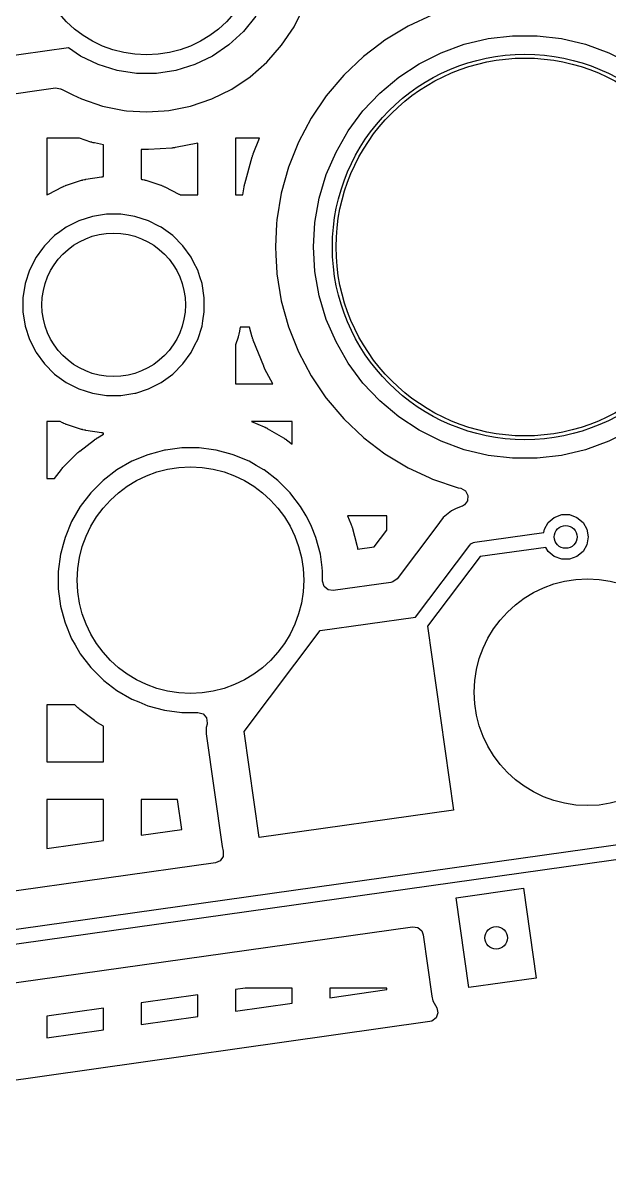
# Model space of a CAD drawing. Extents: x 2.49 to 8.57, y -5.87 to -1.87.
# Drawn here: x 3.616 to 3.922, y -4.975 to -4.379 of the extents above; entities that cross this region are included whole.
import ezdxf

# ---------------------------------------------------------------- set-up
doc = ezdxf.new("R2010")
doc.units = 0
doc.header["$MEASUREMENT"] = 0
doc.layers.add('BLACK', color=7, linetype='CONTINUOUS')

msp = doc.modelspace()

# ---------------------------------------------------------------- linework, layer by layer
at = {"layer": 'BLACK', "linetype": 'CONTINUOUS'}
for p, q in [((3.73724, -4.37567), (3.73082, -4.38372)), ((3.75721, -4.38126), (3.76016, -4.37528)), ((3.82944, -4.3751), (3.81665, -4.38102)), ((3.73082, -4.38372), (3.72327, -4.39073)), ((3.75076, -4.39091), (3.75721, -4.38126)), ((3.81665, -4.38102), (3.8106, -4.38466)), ((3.81665, -4.38102), (3.81665, -4.38102)), ((3.80458, -4.38828), (3.8021, -4.39017)), ((3.8106, -4.38466), (3.80458, -4.38828)), ((3.84599, -4.39038), (3.85846, -4.38743)), ((3.85846, -4.38743), (3.8712, -4.38594)), ((3.8712, -4.38594), (3.88402, -4.38594)), ((3.88402, -4.38594), (3.89675, -4.38743)), ((3.89675, -4.38743), (3.90922, -4.39038)), ((3.63963, -4.39227), (3.50392, -4.41135)), ((3.64586, -4.39653), (3.63963, -4.39227)), ((3.72327, -4.39073), (3.71476, -4.39653)), ((3.7431, -4.39965), (3.75076, -4.39091)), ((3.8021, -4.39017), (3.79336, -4.39681)), ((3.82249, -4.40052), (3.83394, -4.39477)), ((3.83394, -4.39477), (3.84599, -4.39038)), ((3.90922, -4.39038), (3.92127, -4.39477)), ((3.92127, -4.39477), (3.93272, -4.40052)), ((3.65514, -4.40099), (3.64586, -4.39653)), ((3.66498, -4.40403), (3.65514, -4.40099)), ((3.70548, -4.40099), (3.69564, -4.40403)), ((3.71476, -4.39653), (3.70548, -4.40099)), ((3.73437, -4.4073), (3.7431, -4.39965)), ((3.79336, -4.39681), (3.78313, -4.4065)), ((3.79336, -4.39681), (3.79336, -4.39681)), ((3.81178, -4.40757), (3.82249, -4.40052)), ((3.67516, -4.40556), (3.66498, -4.40403)), ((3.68546, -4.40556), (3.67516, -4.40556)), ((3.69564, -4.40403), (3.68546, -4.40556)), ((3.72471, -4.41376), (3.73437, -4.4073)), ((3.78313, -4.4065), (3.77401, -4.41724)), ((3.80196, -4.41581), (3.81178, -4.40757)), ((3.50472, -4.43113), (3.63277, -4.41314)), ((3.63277, -4.41314), (3.63549, -4.41354)), ((3.63549, -4.41354), (3.63589, -4.41374)), ((3.63589, -4.41374), (3.63592, -4.41376)), ((3.63592, -4.41376), (3.63592, -4.41376)), ((3.63592, -4.41376), (3.63592, -4.41376)), ((3.63592, -4.41376), (3.63592, -4.41376)), ((3.63592, -4.41376), (3.64195, -4.41673)), ((3.64195, -4.41673), (3.64633, -4.41889)), ((3.64633, -4.41889), (3.65733, -4.42263)), ((3.70329, -4.42263), (3.71429, -4.41889)), ((3.71429, -4.41889), (3.72471, -4.41376)), ((3.77401, -4.41724), (3.7661, -4.4289)), ((3.77401, -4.41724), (3.77401, -4.41724)), ((3.79316, -4.42513), (3.80196, -4.41581)), ((3.65733, -4.42263), (3.66872, -4.42489)), ((3.66872, -4.42489), (3.66983, -4.42497)), ((3.66983, -4.42497), (3.68031, -4.42565)), ((3.68031, -4.42565), (3.68959, -4.42504)), ((3.68959, -4.42504), (3.6919, -4.42489)), ((3.6919, -4.42489), (3.70329, -4.42263)), ((3.78551, -4.43541), (3.79316, -4.42513)), ((3.68031, -4.42565), (3.68031, -4.42565)), ((3.68031, -4.42565), (3.68031, -4.42565)), ((3.7661, -4.4289), (3.7595, -4.44135)), ((3.7661, -4.4289), (3.7661, -4.4289)), ((3.7791, -4.44652), (3.78551, -4.43541)), ((3.64543, -4.43929), (3.62827, -4.43929)), ((3.62827, -4.43929), (3.62827, -4.4689)), ((3.65133, -4.4413), (3.64543, -4.43929)), ((3.65148, -4.44134), (3.65133, -4.4413)), ((3.65179, -4.44144), (3.65148, -4.44134)), ((3.65195, -4.44148), (3.65179, -4.44144)), ((3.65257, -4.44165), (3.65195, -4.44148)), ((3.65272, -4.44169), (3.65257, -4.44165)), ((3.65304, -4.44176), (3.65272, -4.44169)), ((3.65319, -4.44179), (3.65304, -4.44176)), ((3.65788, -4.44273), (3.65319, -4.44179)), ((3.65788, -4.44512), (3.65788, -4.44273)), ((3.70709, -4.44186), (3.69541, -4.44418)), ((3.70709, -4.4689), (3.70709, -4.44186)), ((3.73922, -4.43929), (3.7267, -4.43929)), ((3.7267, -4.43929), (3.7267, -4.4689)), ((3.73598, -4.44743), (3.73922, -4.43929)), ((3.7595, -4.44135), (3.75429, -4.45444)), ((3.7595, -4.44135), (3.7595, -4.44135)), ((3.65788, -4.45932), (3.65788, -4.44512)), ((3.67935, -4.44524), (3.67749, -4.44512)), ((3.67749, -4.44512), (3.67749, -4.46069)), ((3.67951, -4.44525), (3.67935, -4.44524)), ((3.67983, -4.44526), (3.67951, -4.44525)), ((3.67999, -4.44526), (3.67983, -4.44526)), ((3.68063, -4.44526), (3.67999, -4.44526)), ((3.68079, -4.44526), (3.68063, -4.44526)), ((3.68111, -4.44525), (3.68079, -4.44526)), ((3.68127, -4.44524), (3.68111, -4.44525)), ((3.6935, -4.44444), (3.68127, -4.44524)), ((3.69366, -4.44442), (3.6935, -4.44444)), ((3.69398, -4.44439), (3.69366, -4.44442)), ((3.69414, -4.44437), (3.69398, -4.44439)), ((3.69478, -4.44429), (3.69414, -4.44437)), ((3.69494, -4.44427), (3.69478, -4.44429)), ((3.69525, -4.44421), (3.69494, -4.44427)), ((3.69541, -4.44418), (3.69525, -4.44421)), ((3.73155, -4.46303), (3.73547, -4.44894)), ((3.73547, -4.44894), (3.7355, -4.44881)), ((3.7355, -4.44881), (3.73558, -4.44855)), ((3.73558, -4.44855), (3.73562, -4.44843)), ((3.73562, -4.44843), (3.73579, -4.44792)), ((3.73579, -4.44792), (3.73584, -4.4478)), ((3.73584, -4.4478), (3.73593, -4.44755)), ((3.73593, -4.44755), (3.73598, -4.44743)), ((3.77402, -4.45829), (3.7791, -4.44652)), ((3.75429, -4.45444), (3.75052, -4.46801)), ((3.75429, -4.45444), (3.75429, -4.45444)), ((3.64642, -4.46126), (3.6466, -4.4612)), ((3.6466, -4.4612), (3.64697, -4.4611)), ((3.64697, -4.4611), (3.64716, -4.46105)), ((3.64716, -4.46105), (3.64791, -4.46087)), ((3.64791, -4.46087), (3.6481, -4.46083)), ((3.6481, -4.46083), (3.64847, -4.46075)), ((3.64847, -4.46075), (3.64866, -4.46072)), ((3.64866, -4.46072), (3.65677, -4.45944)), ((3.65677, -4.45944), (3.65696, -4.45941)), ((3.65696, -4.45941), (3.65735, -4.45936)), ((3.65735, -4.45936), (3.65754, -4.45935)), ((3.65754, -4.45935), (3.65788, -4.45932)), ((3.67749, -4.46069), (3.67769, -4.46072)), ((3.67769, -4.46072), (3.67788, -4.46075)), ((3.67788, -4.46075), (3.67826, -4.46083)), ((3.67826, -4.46083), (3.67845, -4.46087)), ((3.67845, -4.46087), (3.6792, -4.46105)), ((3.6792, -4.46105), (3.67938, -4.4611)), ((3.67938, -4.4611), (3.67976, -4.4612)), ((3.67976, -4.4612), (3.67994, -4.46126)), ((3.77034, -4.47057), (3.77402, -4.45829)), ((3.62916, -4.46841), (3.63648, -4.46468)), ((3.63648, -4.46468), (3.63665, -4.4646)), ((3.63665, -4.4646), (3.637, -4.46443)), ((3.637, -4.46443), (3.63718, -4.46436)), ((3.63718, -4.46436), (3.63789, -4.46406)), ((3.63789, -4.46406), (3.63807, -4.46399)), ((3.63807, -4.46399), (3.63843, -4.46386)), ((3.63843, -4.46386), (3.63861, -4.4638)), ((3.63861, -4.4638), (3.64642, -4.46126)), ((3.67994, -4.46126), (3.68775, -4.4638)), ((3.68775, -4.4638), (3.68793, -4.46386)), ((3.68793, -4.46386), (3.68829, -4.46399)), ((3.68829, -4.46399), (3.68847, -4.46406)), ((3.68847, -4.46406), (3.68918, -4.46436)), ((3.68918, -4.46436), (3.68936, -4.46443)), ((3.68936, -4.46443), (3.68971, -4.4646)), ((3.68971, -4.4646), (3.68988, -4.46468)), ((3.68988, -4.46468), (3.69719, -4.46841)), ((3.7305, -4.4689), (3.73121, -4.46458)), ((3.73121, -4.46458), (3.73124, -4.46445)), ((3.73124, -4.46445), (3.73129, -4.46419)), ((3.73129, -4.46419), (3.73131, -4.46406)), ((3.73131, -4.46406), (3.73143, -4.46354)), ((3.73143, -4.46354), (3.73146, -4.46341)), ((3.73146, -4.46341), (3.73152, -4.46315)), ((3.73152, -4.46315), (3.73155, -4.46303)), ((3.62827, -4.4689), (3.6283, -4.4689)), ((3.6283, -4.4689), (3.62849, -4.46878)), ((3.62849, -4.46878), (3.62866, -4.46869)), ((3.62866, -4.46869), (3.62899, -4.4685)), ((3.62899, -4.4685), (3.62916, -4.46841)), ((3.69719, -4.46841), (3.69736, -4.4685)), ((3.69736, -4.4685), (3.6977, -4.46869)), ((3.6977, -4.46869), (3.69787, -4.46878)), ((3.69787, -4.46878), (3.69805, -4.4689)), ((3.69805, -4.4689), (3.70709, -4.4689)), ((3.7267, -4.4689), (3.7305, -4.4689)), ((3.75052, -4.46802), (3.74824, -4.48192)), ((3.75052, -4.46801), (3.75052, -4.46802)), ((3.76812, -4.48319), (3.77034, -4.47057)), ((3.65946, -4.47886), (3.65211, -4.48003)), ((3.6669, -4.47886), (3.65946, -4.47886)), ((3.65946, -4.47886), (3.65946, -4.47886)), ((3.67425, -4.48003), (3.6669, -4.47886)), ((3.6669, -4.47886), (3.6669, -4.47886)), ((3.64504, -4.48232), (3.63841, -4.4857)), ((3.65211, -4.48003), (3.64504, -4.48232)), ((3.68132, -4.48232), (3.67425, -4.48003)), ((3.68681, -4.48512), (3.68132, -4.48232)), ((3.74813, -4.48392), (3.74748, -4.49599)), ((3.74824, -4.48192), (3.74813, -4.48392)), ((3.74824, -4.48192), (3.74824, -4.48192)), ((3.74824, -4.48192), (3.74824, -4.48192)), ((3.76737, -4.49599), (3.76812, -4.48319)), ((3.63239, -4.49007), (3.62713, -4.49534)), ((3.63508, -4.48812), (3.63239, -4.49007)), ((3.63239, -4.49007), (3.63239, -4.49007)), ((3.63239, -4.49007), (3.63239, -4.49007)), ((3.63841, -4.4857), (3.63508, -4.48812)), ((3.68795, -4.4857), (3.68681, -4.48512)), ((3.69397, -4.49007), (3.68795, -4.4857)), ((3.69923, -4.49534), (3.69397, -4.49007)), ((3.62604, -4.49683), (3.62276, -4.50135)), ((3.62713, -4.49534), (3.62604, -4.49683)), ((3.62713, -4.49534), (3.62713, -4.49534)), ((3.62713, -4.49534), (3.62713, -4.49534)), ((3.7036, -4.50135), (3.69923, -4.49534)), ((3.74748, -4.49599), (3.74748, -4.49599)), ((3.74748, -4.49599), (3.7477, -4.50015)), ((3.76812, -4.50879), (3.76737, -4.49599)), ((3.62276, -4.50135), (3.61938, -4.50798)), ((3.70488, -4.50387), (3.7036, -4.50135)), ((3.7477, -4.50015), (3.74822, -4.50969)), ((3.61938, -4.50798), (3.61708, -4.51506)), ((3.70698, -4.50798), (3.70488, -4.50387)), ((3.70816, -4.51161), (3.70698, -4.50798)), ((3.70698, -4.50798), (3.70698, -4.50798)), ((3.70698, -4.50798), (3.70698, -4.50798)), ((3.77034, -4.52141), (3.76812, -4.50879)), ((3.70928, -4.51506), (3.70816, -4.51161)), ((3.74822, -4.50969), (3.74824, -4.51006)), ((3.74824, -4.51006), (3.74824, -4.51006)), ((3.74824, -4.51006), (3.75052, -4.52396)), ((3.61708, -4.51506), (3.61591, -4.52241)), ((3.71044, -4.52241), (3.70928, -4.51506)), ((3.61591, -4.52241), (3.61591, -4.52985)), ((3.71044, -4.52985), (3.71044, -4.52241)), ((3.75052, -4.52396), (3.75052, -4.52396)), ((3.75052, -4.52396), (3.75429, -4.53754)), ((3.77402, -4.53369), (3.77034, -4.52141)), ((3.61591, -4.52985), (3.61708, -4.53719)), ((3.70972, -4.53443), (3.71044, -4.52985)), ((3.61708, -4.53719), (3.61938, -4.54427)), ((3.70698, -4.54427), (3.70928, -4.53719)), ((3.70928, -4.53719), (3.70972, -4.53443)), ((3.72905, -4.53772), (3.72858, -4.54064)), ((3.73399, -4.53772), (3.72905, -4.53772)), ((3.73547, -4.54304), (3.73399, -4.53772)), ((3.75429, -4.53754), (3.75429, -4.53754)), ((3.75429, -4.53754), (3.7595, -4.55063)), ((3.7791, -4.54546), (3.77402, -4.53369)), ((3.61938, -4.54427), (3.62262, -4.55063)), ((3.70557, -4.54703), (3.70698, -4.54427)), ((3.72804, -4.54289), (3.7267, -4.54703)), ((3.7281, -4.5427), (3.72804, -4.54289)), ((3.72821, -4.54233), (3.7281, -4.5427)), ((3.72825, -4.54214), (3.72821, -4.54233)), ((3.72843, -4.54139), (3.72825, -4.54214)), ((3.72847, -4.54121), (3.72843, -4.54139)), ((3.72855, -4.54083), (3.72847, -4.54121)), ((3.72858, -4.54064), (3.72855, -4.54083)), ((3.7355, -4.54317), (3.73547, -4.54304)), ((3.73558, -4.54342), (3.7355, -4.54317)), ((3.73562, -4.54355), (3.73558, -4.54342)), ((3.73579, -4.54405), (3.73562, -4.54355)), ((3.73584, -4.54418), (3.73579, -4.54405)), ((3.73593, -4.54443), (3.73584, -4.54418)), ((3.73598, -4.54455), (3.73593, -4.54443)), ((3.74139, -4.55813), (3.73598, -4.54455)), ((3.7036, -4.5509), (3.70557, -4.54703)), ((3.7267, -4.54703), (3.7267, -4.56732)), ((3.78551, -4.55657), (3.7791, -4.54546)), ((3.62262, -4.55063), (3.62276, -4.5509)), ((3.62276, -4.5509), (3.62713, -4.55692)), ((3.69923, -4.55692), (3.7036, -4.5509)), ((3.7595, -4.55063), (3.7595, -4.55063)), ((3.7595, -4.55063), (3.7661, -4.56308)), ((3.62713, -4.55692), (3.63239, -4.56218)), ((3.63239, -4.56218), (3.63841, -4.56655)), ((3.68795, -4.56655), (3.69397, -4.56218)), ((3.69397, -4.56218), (3.69923, -4.55692)), ((3.74144, -4.55826), (3.74139, -4.55813)), ((3.74154, -4.5585), (3.74144, -4.55826)), ((3.7416, -4.55862), (3.74154, -4.5585)), ((3.74182, -4.5591), (3.7416, -4.55862)), ((3.74188, -4.55922), (3.74182, -4.5591)), ((3.742, -4.55946), (3.74188, -4.55922)), ((3.74206, -4.55958), (3.742, -4.55946)), ((3.74616, -4.56732), (3.74206, -4.55958)), ((3.79316, -4.56685), (3.78551, -4.55657)), ((3.63841, -4.56655), (3.64078, -4.56776)), ((3.64078, -4.56776), (3.64504, -4.56993)), ((3.68132, -4.56993), (3.68795, -4.56655)), ((3.7267, -4.56732), (3.74616, -4.56732)), ((3.7661, -4.56308), (3.7661, -4.56308)), ((3.7661, -4.56308), (3.7661, -4.56308)), ((3.7661, -4.56308), (3.77386, -4.57452)), ((3.80196, -4.57617), (3.79316, -4.56685)), ((3.64504, -4.56993), (3.64504, -4.56993)), ((3.64504, -4.56993), (3.64504, -4.56993)), ((3.64504, -4.56993), (3.64833, -4.571)), ((3.64833, -4.571), (3.65211, -4.57223)), ((3.65211, -4.57223), (3.65946, -4.57339)), ((3.65946, -4.57339), (3.65946, -4.57339)), ((3.65946, -4.57339), (3.6669, -4.57339)), ((3.6669, -4.57339), (3.67425, -4.57223)), ((3.67425, -4.57223), (3.67475, -4.57206)), ((3.67475, -4.57206), (3.68132, -4.56993)), ((3.77386, -4.57452), (3.77401, -4.57474)), ((3.77401, -4.57474), (3.77401, -4.57474)), ((3.77401, -4.57474), (3.78313, -4.58548)), ((3.81178, -4.58441), (3.80196, -4.57617)), ((3.78313, -4.58548), (3.78313, -4.58548)), ((3.78313, -4.58548), (3.79336, -4.59517)), ((3.82249, -4.59146), (3.81178, -4.58441)), ((3.63522, -4.58693), (3.62827, -4.58693)), ((3.62827, -4.58693), (3.62827, -4.61654)), ((3.63648, -4.58757), (3.63522, -4.58693)), ((3.63665, -4.58765), (3.63648, -4.58757)), ((3.637, -4.58782), (3.63665, -4.58765)), ((3.63718, -4.58789), (3.637, -4.58782)), ((3.63789, -4.58819), (3.63718, -4.58789)), ((3.63807, -4.58826), (3.63789, -4.58819)), ((3.63843, -4.58839), (3.63807, -4.58826)), ((3.63861, -4.58845), (3.63843, -4.58839)), ((3.64642, -4.59099), (3.63861, -4.58845)), ((3.6466, -4.59105), (3.64642, -4.59099)), ((3.64697, -4.59115), (3.6466, -4.59105)), ((3.64716, -4.5912), (3.64697, -4.59115)), ((3.64791, -4.59138), (3.64716, -4.5912)), ((3.6481, -4.59142), (3.64791, -4.59138)), ((3.64847, -4.5915), (3.6481, -4.59142)), ((3.64866, -4.59153), (3.64847, -4.5915)), ((3.65677, -4.59281), (3.64866, -4.59153)), ((3.75631, -4.58693), (3.73499, -4.58693)), ((3.73499, -4.58693), (3.74157, -4.58965)), ((3.74157, -4.58965), (3.74171, -4.58972)), ((3.74171, -4.58972), (3.74201, -4.58985)), ((3.74201, -4.58985), (3.74215, -4.58992)), ((3.74215, -4.58992), (3.74273, -4.5902)), ((3.74273, -4.5902), (3.74287, -4.59028)), ((3.74287, -4.59028), (3.74315, -4.59043)), ((3.74315, -4.59043), (3.74329, -4.5905)), ((3.74329, -4.5905), (3.75167, -4.59534)), ((3.75631, -4.59874), (3.75631, -4.58693)), ((3.83394, -4.59721), (3.82249, -4.59146)), ((3.93272, -4.59146), (3.92127, -4.59721)), ((3.64549, -4.6023), (3.65317, -4.59641)), ((3.65317, -4.59641), (3.6533, -4.59632)), ((3.6533, -4.59632), (3.65356, -4.59613)), ((3.65356, -4.59613), (3.65369, -4.59604)), ((3.65369, -4.59604), (3.65422, -4.59568)), ((3.65422, -4.59568), (3.65436, -4.59559)), ((3.65436, -4.59559), (3.65463, -4.59542)), ((3.65463, -4.59542), (3.65477, -4.59534)), ((3.65477, -4.59534), (3.65788, -4.59355)), ((3.65696, -4.59284), (3.65677, -4.59281)), ((3.65735, -4.59289), (3.65696, -4.59284)), ((3.65754, -4.5929), (3.65735, -4.59289)), ((3.65788, -4.59293), (3.65754, -4.5929)), ((3.65788, -4.59355), (3.65788, -4.59293)), ((3.75167, -4.59534), (3.75181, -4.59542)), ((3.75181, -4.59542), (3.75208, -4.59559)), ((3.75208, -4.59559), (3.75221, -4.59568)), ((3.75221, -4.59568), (3.75275, -4.59604)), ((3.75275, -4.59604), (3.75288, -4.59613)), ((3.75288, -4.59613), (3.75314, -4.59632)), ((3.75314, -4.59632), (3.75327, -4.59641)), ((3.75327, -4.59641), (3.75631, -4.59874)), ((3.79336, -4.59517), (3.79336, -4.59517)), ((3.79336, -4.59517), (3.79336, -4.59517)), ((3.79336, -4.59517), (3.79361, -4.59536)), ((3.79361, -4.59536), (3.80458, -4.6037)), ((3.84599, -4.60159), (3.83394, -4.59721)), ((3.92127, -4.59721), (3.90922, -4.60159)), ((3.6372, -4.61041), (3.64404, -4.60357)), ((3.64404, -4.60357), (3.64416, -4.60346)), ((3.64416, -4.60346), (3.6444, -4.60324)), ((3.6444, -4.60324), (3.64451, -4.60313)), ((3.64451, -4.60313), (3.645, -4.60271)), ((3.645, -4.60271), (3.64512, -4.6026)), ((3.64512, -4.6026), (3.64537, -4.6024)), ((3.64537, -4.6024), (3.64549, -4.6023)), ((3.68606, -4.60284), (3.68102, -4.60419)), ((3.68975, -4.60185), (3.68606, -4.60284)), ((3.69018, -4.60179), (3.68975, -4.60185)), ((3.6987, -4.60067), (3.69018, -4.60179)), ((3.70774, -4.60067), (3.6987, -4.60067)), ((3.6987, -4.60067), (3.6987, -4.60067)), ((3.7152, -4.60165), (3.70774, -4.60067)), ((3.70774, -4.60067), (3.70774, -4.60067)), ((3.71669, -4.60185), (3.7152, -4.60165)), ((3.72503, -4.60408), (3.71669, -4.60185)), ((3.72542, -4.60419), (3.72503, -4.60408)), ((3.80458, -4.6037), (3.81665, -4.61096)), ((3.85846, -4.60455), (3.84599, -4.60159)), ((3.90922, -4.60159), (3.89675, -4.60455)), ((3.67267, -4.60764), (3.66485, -4.61216)), ((3.68102, -4.60419), (3.67267, -4.60764)), ((3.67267, -4.60764), (3.67267, -4.60764)), ((3.73377, -4.60764), (3.72542, -4.60419)), ((3.73748, -4.60979), (3.73377, -4.60764)), ((3.73377, -4.60764), (3.73377, -4.60764)), ((3.74154, -4.61213), (3.73748, -4.60979)), ((3.8712, -4.60604), (3.85846, -4.60455)), ((3.88402, -4.60604), (3.8712, -4.60604)), ((3.89675, -4.60455), (3.88402, -4.60604)), ((3.63235, -4.61654), (3.63593, -4.61186)), ((3.63593, -4.61186), (3.63603, -4.61173)), ((3.63603, -4.61173), (3.63624, -4.61149)), ((3.63624, -4.61149), (3.63634, -4.61136)), ((3.63634, -4.61136), (3.63676, -4.61088)), ((3.63676, -4.61088), (3.63687, -4.61076)), ((3.63687, -4.61076), (3.63709, -4.61053)), ((3.63709, -4.61053), (3.6372, -4.61041)), ((3.66485, -4.61216), (3.65768, -4.61766)), ((3.74159, -4.61216), (3.74154, -4.61213)), ((3.74876, -4.61766), (3.74159, -4.61216)), ((3.81665, -4.61096), (3.81665, -4.61096)), ((3.81665, -4.61096), (3.81665, -4.61096)), ((3.81665, -4.61096), (3.81665, -4.61096)), ((3.81665, -4.61096), (3.82767, -4.61606)), ((3.82767, -4.61606), (3.82944, -4.61688)), ((3.62827, -4.61654), (3.63235, -4.61654)), ((3.65768, -4.61766), (3.65129, -4.62405)), ((3.75514, -4.62405), (3.74876, -4.61766)), ((3.74876, -4.61766), (3.74876, -4.61766)), ((3.82944, -4.61688), (3.84279, -4.62138)), ((3.84279, -4.62138), (3.84416, -4.62168)), ((3.84416, -4.62168), (3.84657, -4.623)), ((3.65129, -4.62405), (3.64579, -4.63122)), ((3.75515, -4.62405), (3.75514, -4.62405)), ((3.75553, -4.62454), (3.75515, -4.62405)), ((3.75515, -4.62405), (3.75515, -4.62405)), ((3.76064, -4.63122), (3.75553, -4.62454)), ((3.84657, -4.623), (3.84789, -4.62542)), ((3.84789, -4.62542), (3.84768, -4.62816)), ((3.64579, -4.63122), (3.64128, -4.63904)), ((3.76349, -4.63614), (3.76064, -4.63122)), ((3.76064, -4.63122), (3.76064, -4.63122)), ((3.76064, -4.63122), (3.76064, -4.63122)), ((3.83939, -4.63353), (3.83505, -4.63693)), ((3.83995, -4.63309), (3.83939, -4.63353)), ((3.83999, -4.63308), (3.83995, -4.63309)), ((3.83995, -4.63309), (3.83995, -4.63309)), ((3.84001, -4.63307), (3.83999, -4.63308)), ((3.84144, -4.63246), (3.84001, -4.63307)), ((3.84437, -4.63122), (3.84144, -4.63246)), ((3.84502, -4.63094), (3.84437, -4.63122)), ((3.84603, -4.63036), (3.84502, -4.63094)), ((3.84768, -4.62816), (3.84603, -4.63036)), ((3.64128, -4.63904), (3.63782, -4.64739)), ((3.64128, -4.63904), (3.64128, -4.63904)), ((3.76516, -4.63904), (3.76349, -4.63614)), ((3.76624, -4.64165), (3.76516, -4.63904)), ((3.76516, -4.63904), (3.76516, -4.63904)), ((3.76516, -4.63904), (3.76516, -4.63904)), ((3.80552, -4.63614), (3.78518, -4.63614)), ((3.78518, -4.63614), (3.78686, -4.64018)), ((3.80552, -4.64353), (3.80552, -4.63614)), ((3.83505, -4.63693), (3.83117, -4.64207)), ((3.83505, -4.63693), (3.83505, -4.63693)), ((3.88774, -4.64302), (3.88979, -4.63947)), ((3.88979, -4.63947), (3.89293, -4.63684)), ((3.89293, -4.63684), (3.89679, -4.63543)), ((3.89679, -4.63543), (3.90089, -4.63543)), ((3.90089, -4.63543), (3.90474, -4.63684)), ((3.90474, -4.63684), (3.90789, -4.63947)), ((3.90789, -4.63947), (3.90994, -4.64302)), ((3.76862, -4.64739), (3.76624, -4.64165)), ((3.78686, -4.64018), (3.78691, -4.64033)), ((3.78691, -4.64033), (3.78703, -4.64063)), ((3.78703, -4.64063), (3.78708, -4.64078)), ((3.78708, -4.64078), (3.78729, -4.64139)), ((3.78729, -4.64139), (3.78734, -4.64154)), ((3.78734, -4.64154), (3.78743, -4.64185)), ((3.78743, -4.64185), (3.78747, -4.642)), ((3.78747, -4.642), (3.78998, -4.65135)), ((3.79898, -4.65221), (3.80552, -4.64353)), ((3.83117, -4.64207), (3.81096, -4.66888)), ((3.83117, -4.64207), (3.83117, -4.64207)), ((3.85151, -4.64974), (3.88745, -4.64469)), ((3.88745, -4.64469), (3.88774, -4.64302)), ((3.90994, -4.64302), (3.91065, -4.64706)), ((3.63685, -4.651), (3.63564, -4.65552)), ((3.63782, -4.64739), (3.63685, -4.651)), ((3.77096, -4.65611), (3.76862, -4.64739)), ((3.78998, -4.65135), (3.79002, -4.6515)), ((3.79002, -4.6515), (3.79009, -4.65182)), ((3.79009, -4.65182), (3.79012, -4.65197)), ((3.82057, -4.68888), (3.84891, -4.65127)), ((3.84891, -4.65127), (3.84943, -4.6507)), ((3.84943, -4.6507), (3.85076, -4.64992)), ((3.85076, -4.64992), (3.85151, -4.64974)), ((3.90994, -4.6511), (3.90789, -4.65466)), ((3.91065, -4.64706), (3.90994, -4.6511)), ((3.63548, -4.65611), (3.6343, -4.66507)), ((3.63564, -4.65552), (3.63548, -4.65611)), ((3.63548, -4.65611), (3.63548, -4.65611)), ((3.77187, -4.66305), (3.77096, -4.65611)), ((3.79012, -4.65197), (3.79025, -4.6526)), ((3.79025, -4.6526), (3.79028, -4.65276)), ((3.79028, -4.65276), (3.79033, -4.65308)), ((3.79033, -4.65308), (3.79035, -4.65324)), ((3.79035, -4.65324), (3.79038, -4.65342)), ((3.79038, -4.65342), (3.79898, -4.65221)), ((3.85422, -4.65731), (3.82686, -4.69361)), ((3.88854, -4.65249), (3.85422, -4.65731)), ((3.88979, -4.65466), (3.88854, -4.65249)), ((3.89293, -4.65729), (3.88979, -4.65466)), ((3.89679, -4.6587), (3.89293, -4.65729)), ((3.90474, -4.65729), (3.90089, -4.6587)), ((3.90789, -4.65466), (3.90474, -4.65729)), ((3.77214, -4.66507), (3.77187, -4.66305)), ((3.90089, -4.6587), (3.89679, -4.6587)), ((3.6343, -4.66507), (3.6343, -4.6741)), ((3.77214, -4.67017), (3.77214, -4.66507)), ((3.77214, -4.66507), (3.77214, -4.66507)), ((3.81096, -4.66888), (3.80876, -4.67052)), ((3.6343, -4.6741), (3.63514, -4.68044)), ((3.7729, -4.67279), (3.77214, -4.67017)), ((3.77498, -4.6746), (3.7729, -4.67279)), ((3.7777, -4.675), (3.77498, -4.6746)), ((3.80775, -4.67078), (3.7777, -4.675)), ((3.80876, -4.67052), (3.80775, -4.67078)), ((3.63514, -4.68044), (3.63548, -4.68306)), ((3.63548, -4.68306), (3.63768, -4.69126)), ((3.63768, -4.69126), (3.63782, -4.69179)), ((3.63782, -4.69179), (3.64128, -4.70013)), ((3.77084, -4.69586), (3.82057, -4.68888)), ((3.7312, -4.74847), (3.77084, -4.69586)), ((3.82686, -4.69361), (3.84033, -4.78947)), ((3.64128, -4.70013), (3.64128, -4.70013)), ((3.64128, -4.70013), (3.64311, -4.70332)), ((3.64311, -4.70332), (3.64558, -4.70758)), ((3.64558, -4.70758), (3.64579, -4.70796)), ((3.64579, -4.70796), (3.65129, -4.71512)), ((3.65129, -4.71512), (3.65129, -4.71512)), ((3.65129, -4.71512), (3.65768, -4.72151)), ((3.65768, -4.72151), (3.65768, -4.72151)), ((3.65768, -4.72151), (3.65768, -4.72151)), ((3.65768, -4.72151), (3.65801, -4.72177)), ((3.65801, -4.72177), (3.66485, -4.72701)), ((3.66485, -4.72701), (3.66485, -4.72701)), ((3.66485, -4.72701), (3.66485, -4.72701)), ((3.66485, -4.72701), (3.67267, -4.73153)), ((3.64301, -4.73457), (3.62827, -4.73457)), ((3.62827, -4.73457), (3.62827, -4.76417)), ((3.64404, -4.7356), (3.64301, -4.73457)), ((3.67267, -4.73153), (3.67267, -4.73153)), ((3.67267, -4.73153), (3.67267, -4.73153)), ((3.67267, -4.73153), (3.67627, -4.73302)), ((3.67627, -4.73302), (3.68102, -4.73499)), ((3.68102, -4.73499), (3.68975, -4.73732)), ((3.64416, -4.73571), (3.64404, -4.7356)), ((3.6444, -4.73594), (3.64416, -4.73571)), ((3.64451, -4.73604), (3.6444, -4.73594)), ((3.645, -4.73647), (3.64451, -4.73604)), ((3.64512, -4.73657), (3.645, -4.73647)), ((3.64537, -4.73677), (3.64512, -4.73657)), ((3.64549, -4.73687), (3.64537, -4.73677)), ((3.65317, -4.74276), (3.64549, -4.73687)), ((3.68975, -4.73732), (3.6987, -4.7385)), ((3.6987, -4.7385), (3.6987, -4.7385)), ((3.6987, -4.7385), (3.70712, -4.7385)), ((3.70712, -4.7385), (3.70976, -4.73928)), ((3.70976, -4.73928), (3.71156, -4.74136)), ((3.6533, -4.74286), (3.65317, -4.74276)), ((3.65356, -4.74305), (3.6533, -4.74286)), ((3.65369, -4.74314), (3.65356, -4.74305)), ((3.65422, -4.74349), (3.65369, -4.74314)), ((3.65436, -4.74358), (3.65422, -4.74349)), ((3.65463, -4.74375), (3.65436, -4.74358)), ((3.65477, -4.74383), (3.65463, -4.74375)), ((3.65788, -4.74563), (3.65477, -4.74383)), ((3.65788, -4.76417), (3.65788, -4.74563)), ((3.71185, -4.74461), (3.71142, -4.74628)), ((3.71142, -4.74628), (3.71146, -4.74961)), ((3.71156, -4.74136), (3.71195, -4.74408)), ((3.71195, -4.74408), (3.71185, -4.74461)), ((3.71146, -4.74961), (3.71972, -4.80832)), ((3.73897, -4.80371), (3.7312, -4.74847)), ((3.62827, -4.76417), (3.65788, -4.76417)), ((3.65788, -4.78378), (3.62827, -4.78378)), ((3.62827, -4.78378), (3.62827, -4.80939)), ((3.65788, -4.80247), (3.65788, -4.78378)), ((3.69647, -4.78378), (3.67749, -4.78378)), ((3.67749, -4.78378), (3.67749, -4.80247)), ((3.69868, -4.7995), (3.69647, -4.78378)), ((3.84033, -4.78947), (3.73897, -4.80371)), ((3.67749, -4.80247), (3.69868, -4.7995)), ((3.28011, -4.89802), (3.95068, -4.80378)), ((3.62827, -4.80939), (3.65788, -4.80523)), ((3.65788, -4.80523), (3.65788, -4.80247)), ((3.95016, -4.8118), (3.28282, -4.90559)), ((3.71972, -4.80832), (3.71972, -4.80832)), ((3.71972, -4.80832), (3.72034, -4.81079)), ((3.72034, -4.81079), (3.72023, -4.81354)), ((3.71628, -4.81682), (3.28062, -4.87805)), ((3.71866, -4.8158), (3.71628, -4.81682)), ((3.72023, -4.81354), (3.71866, -4.8158)), ((3.84176, -4.83499), (3.87685, -4.83006)), ((3.87685, -4.83006), (3.88342, -4.87684)), ((3.84834, -4.88177), (3.84176, -4.83499)), ((3.58582, -4.8829), (3.81906, -4.85012)), ((3.81906, -4.85012), (3.82178, -4.85052)), ((3.82178, -4.85052), (3.82385, -4.85233)), ((3.82385, -4.85233), (3.82457, -4.85428)), ((3.82457, -4.85428), (3.82908, -4.88638)), ((3.88342, -4.87684), (3.84834, -4.88177)), ((3.73166, -4.88221), (3.7267, -4.8829)), ((3.7267, -4.8829), (3.7267, -4.89406)), ((3.75631, -4.88221), (3.73166, -4.88221)), ((3.75631, -4.88709), (3.75631, -4.88221)), ((3.80552, -4.88221), (3.77591, -4.88221)), ((3.77591, -4.88221), (3.77591, -4.88709)), ((3.77591, -4.88709), (3.80552, -4.88291)), ((3.80552, -4.88291), (3.80552, -4.88221)), ((3.70709, -4.88566), (3.67749, -4.88982)), ((3.67749, -4.88982), (3.67749, -4.90102)), ((3.70709, -4.89683), (3.70709, -4.88566)), ((3.7267, -4.89406), (3.75631, -4.88987)), ((3.75631, -4.88987), (3.75631, -4.88709)), ((3.82908, -4.88638), (3.82966, -4.88867)), ((3.82966, -4.88867), (3.82966, -4.88867)), ((3.82966, -4.88867), (3.83166, -4.89236)), ((3.65788, -4.89257), (3.62827, -4.89674)), ((3.65788, -4.90379), (3.65788, -4.89257)), ((3.83224, -4.89505), (3.83127, -4.89762)), ((3.83166, -4.89236), (3.83224, -4.89505)), ((3.82805, -4.89952), (3.29561, -4.97485)), ((3.62827, -4.89674), (3.62827, -4.90798)), ((3.67749, -4.90102), (3.70709, -4.89683)), ((3.82906, -4.89927), (3.82805, -4.89952)), ((3.83127, -4.89762), (3.82906, -4.89927)), ((3.62827, -4.90798), (3.65788, -4.90379))]:
    msp.add_line(p, q, dxfattribs=at)
at = {"layer": 'BLACK'}
for centre, radius in [((3.68031, -4.33686), 0.05906), ((3.87761, -4.49599), 0.10039), ((3.87761, -4.49599), 0.09843), ((3.66318, -4.52613), 0.0374), ((3.70322, -4.66959), 0.05906), ((3.89884, -4.64706), 0.00591), ((3.91021, -4.72796), 0.05906), ((3.86259, -4.85591), 0.00591)]:
    msp.add_circle(centre, radius, dxfattribs=at)

doc.saveas('drawing.dxf')
